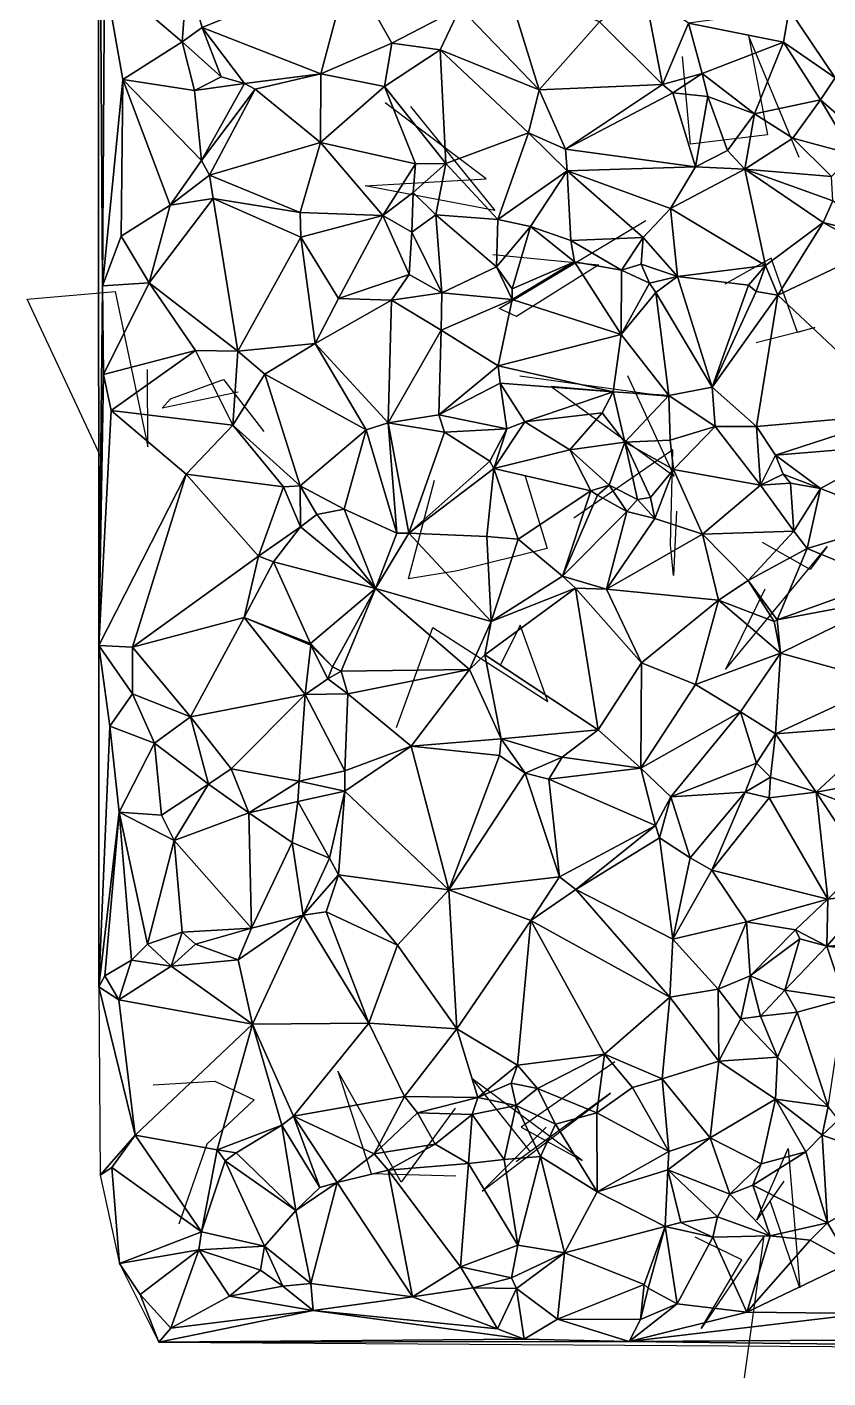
# Model space of a CAD drawing. Header units: metres. Extents: x -15.8 to 15.6, y -15.9 to 15.9.
# Drawn here: x -15.83 to -6.28, y -15.28 to 0.83 of the extents above; entities that cross this region are included whole.
import ezdxf

# ---------------------------------------------------------------- set-up
doc = ezdxf.new("R2010")
doc.units = ezdxf.units.M
doc.layers.add('CRACKS', color=1, linetype='Continuous')
doc.layers.add('STREET_MESH', color=7, linetype='Continuous')

msp = doc.modelspace()

# ---------------------------------------------------------------- linework, layer by layer
at = {"layer": 'CRACKS'}
for points in [[(-6.628, -0.727, 0.1), (-7.232, 0.728, 0.1), (-7.003, -0.456, 0.1), (-7.922, -0.57, 0.1), (-8.019, 0.476, 0.1)], [(-11.259, -0.119, 0.1), (-10.256, -1.359, 0.1), (-11.8, -1.066, 0.1), (-10.359, -0.982, 0.1), (-11.561, -0.077, 0.1)], [(-10.28, -1.883, 0.1), (-9.015, -2.008, 0.1), (-9.996, -2.624, 0.1), (-10.205, -2.529, 0.1), (-8.457, -1.48, 0.1)], [(-7.138, -2.934, 0.1), (-6.442, -2.755, 0.1), (-6.647, -2.816, 0.1), (-6.959, -1.927, 0.1), (-7.512, -2.238, 0.1)], [(-14.953, -4.297, 0.1), (-15.833, -2.416, 0.1), (-14.783, -2.325, 0.1), (-14.391, -4.177, 0.1), (-14.397, -3.255, 0.1)], [(-13.316, -3.524, 0.1), (-14.221, -3.715, 0.1), (-14.121, -3.606, 0.1), (-13.489, -3.375, 0.1), (-13.01, -3.993, 0.1)], [(-9.957, -3.332, 0.1), (-8.184, -3.578, 0.1), (-9.585, -3.459, 0.1), (-8.117, -4.528, 0.1), (-8.668, -3.331, 0.1)], [(-8.091, -4.945, 0.1), (-8.127, -5.712, 0.1), (-8.16, -5.344, 0.1), (-8.133, -4.213, 0.1), (-9.312, -5.029, 0.1)], [(-9.895, -4.528, 0.1), (-9.631, -5.388, 0.1), (-10.7, -5.657, 0.1), (-11.285, -5.752, 0.1), (-10.974, -4.573, 0.1)], [(-7.038, -5.875, 0.1), (-7.507, -6.834, 0.1), (-6.294, -5.364, 0.1), (-6.494, -5.64, 0.1), (-7.066, -5.32, 0.1)], [(-11.429, -7.524, 0.1), (-10.996, -6.332, 0.1), (-9.625, -7.216, 0.1), (-9.954, -6.302, 0.1), (-10.189, -6.778, 0.1)], [(-8.824, -11.512, 0.1), (-9.94, -12.289, 0.1), (-9.215, -12.686, 0.1), (-10.531, -11.708, 0.1), (-9.833, -12.583, 0.1)], [(-14.329, -11.785, 0.1), (-13.594, -11.743, 0.1), (-13.125, -11.964, 0.1), (-13.69, -12.493, 0.1), (-14.021, -13.447, 0.1)], [(-10.728, -12.062, 0.1), (-11.372, -12.947, 0.1), (-12.127, -11.622, 0.1), (-11.728, -12.841, 0.1), (-10.719, -12.871, 0.1)], [(-9.643, -12.29, 0.1), (-9.752, -12.398, 0.1), (-10.408, -13.053, 0.1), (-8.876, -11.886, 0.1), (-10.001, -12.705, 0.1)], [(-6.81, -12.933, 0.1), (-7.133, -13.393, 0.1), (-6.76, -12.544, 0.1), (-6.619, -14.206, 0.1), (-6.969, -13.179, 0.1)], [(-7.277, -15.28, 0.1), (-7.043, -13.587, 0.1), (-7.796, -14.689, 0.1), (-7.312, -13.873, 0.1), (-7.868, -13.602, 0.1)]]:
    msp.add_polyline3d(points, dxfattribs=at)
at = {"layer": 'STREET_MESH'}
for points in [[(-14.978, -10.615), (-14.977, -6.545), (-14.983, 5.82)], [(-14.933, -2.258), (-14.909, 1.444), (-14.983, 5.82)], [(-14.977, -6.545), (-14.933, -2.258), (-14.983, 5.82)], [(-13.922, 1.437), (-13.743, 0.824), (-11.993, 1.541)], [(-11.993, 1.541), (-13.743, 0.824), (-12.329, 0.27)], [(-11.485, 0.638), (-11.993, 1.541), (-12.329, 0.27)], [(-11.993, 1.541), (-11.485, 0.638), (-10.669, 1.059)], [(-14.909, 1.444), (-14.933, -2.258), (-14.689, 0.203)], [(-13.982, 0.653), (-14.909, 1.444), (-14.689, 0.203)], [(-13.982, 0.653), (-13.922, 1.437), (-14.909, 1.444)], [(-13.743, 0.824), (-13.922, 1.437), (-13.982, 0.653)], [(-9.726, 0.081), (-10.118, 1.34), (-10.669, 1.059)], [(-10.118, 1.34), (-9.726, 0.081), (-9.009, 0.889)], [(-9.009, 0.889), (-8.258, 0.144), (-8.467, 1.235)], [(-8.258, 0.144), (-7.948, 0.873), (-8.467, 1.235)], [(-6.745, 1.039), (-6.197, 0.224), (-5.47, 1.154)], [(-11.485, 0.638), (-10.909, 0.556), (-10.669, 1.059)], [(-10.909, 0.556), (-9.726, 0.081), (-10.669, 1.059)], [(-7.948, 0.873), (-6.814, 0.648), (-6.745, 1.039)], [(-6.814, 0.648), (-6.197, 0.224), (-6.745, 1.039)], [(-13.519, 0.233), (-13.743, 0.824), (-13.982, 0.653)], [(-13.24, 0.157), (-13.743, 0.824), (-13.519, 0.233)], [(-13.743, 0.824), (-13.24, 0.157), (-12.329, 0.27)], [(-9.009, 0.889), (-9.726, 0.081), (-8.258, 0.144)], [(-7.783, 0.275), (-7.948, 0.873), (-8.258, 0.144)], [(-7.783, 0.275), (-6.814, 0.648), (-7.948, 0.873)], [(-13.835, 0.073), (-13.982, 0.653), (-14.689, 0.203)], [(-13.519, 0.233), (-13.982, 0.653), (-13.835, 0.073)], [(-7.783, 0.275), (-7.16, -0.207), (-6.814, 0.648)], [(-7.16, -0.207), (-6.373, -0.039), (-6.814, 0.648)], [(-6.814, 0.648), (-6.373, -0.039), (-6.197, 0.224)], [(-11.572, 0.121), (-11.485, 0.638), (-12.329, 0.27)], [(-10.909, 0.556), (-11.485, 0.638), (-11.572, 0.121)], [(-10.838, -0.8), (-10.909, 0.556), (-11.572, 0.121)], [(-9.726, 0.081), (-10.909, 0.556), (-9.854, -0.435)], [(-10.909, 0.556), (-10.838, -0.8), (-9.854, -0.435)], [(-14.933, -2.258), (-14.711, -1.667), (-14.689, 0.203)], [(-14.711, -1.667), (-14.127, -1.294), (-14.689, 0.203)], [(-13.754, -0.763), (-13.835, 0.073), (-14.689, 0.203)], [(-14.127, -1.294), (-13.754, -0.763), (-14.689, 0.203)], [(-13.24, 0.157), (-13.519, 0.233), (-13.835, 0.073)], [(-13.24, 0.157), (-13.111, 0.089), (-12.329, 0.27)], [(-13.111, 0.089), (-12.333, -0.549), (-12.329, 0.27)], [(-12.333, -0.549), (-11.572, 0.121), (-12.329, 0.27)], [(-8.132, 0.042), (-7.783, 0.275), (-8.258, 0.144)], [(-7.783, 0.275), (-8.132, 0.042), (-7.716, 0.002)], [(-7.16, -0.207), (-7.783, 0.275), (-7.716, 0.002)], [(-6.373, -0.039), (-5.696, -0.632), (-6.197, 0.224)], [(-13.754, -0.763), (-13.24, 0.157), (-13.835, 0.073)], [(-13.24, 0.157), (-13.754, -0.763), (-13.111, 0.089)], [(-13.754, -0.763), (-13.656, -0.938), (-13.111, 0.089)], [(-13.656, -0.938), (-12.333, -0.549), (-13.111, 0.089)], [(-12.333, -0.549), (-11.202, -0.801), (-11.572, 0.121)], [(-11.202, -0.801), (-10.838, -0.8), (-11.572, 0.121)], [(-9.412, -0.626), (-9.726, 0.081), (-9.854, -0.435)], [(-9.726, 0.081), (-9.412, -0.626), (-8.258, 0.144)], [(-9.412, -0.626), (-8.132, 0.042), (-8.258, 0.144)], [(-8.132, 0.042), (-9.412, -0.626), (-7.864, -0.838)], [(-7.716, 0.002), (-8.132, 0.042), (-7.864, -0.838)], [(-7.48, -0.644), (-7.716, 0.002), (-7.864, -0.838)], [(-7.48, -0.644), (-7.16, -0.207), (-7.716, 0.002)], [(-6.373, -0.039), (-7.16, -0.207), (-6.703, -0.495)], [(-5.984, -0.69), (-6.373, -0.039), (-6.703, -0.495)], [(-6.373, -0.039), (-5.984, -0.69), (-5.696, -0.632)], [(-7.16, -0.207), (-7.48, -0.644), (-7.274, -0.868)], [(-6.703, -0.495), (-7.16, -0.207), (-7.274, -0.868)], [(-10.838, -0.8), (-10.219, -1.468), (-9.854, -0.435)], [(-10.219, -1.468), (-9.392, -0.888), (-9.854, -0.435)], [(-9.392, -0.888), (-9.412, -0.626), (-9.854, -0.435)], [(-12.333, -0.549), (-13.656, -0.938), (-12.577, -1.383)], [(-11.589, -1.418), (-12.333, -0.549), (-12.577, -1.383)], [(-11.589, -1.418), (-11.202, -0.801), (-12.333, -0.549)], [(-9.412, -0.626), (-9.392, -0.888), (-7.864, -0.838)], [(-7.48, -0.644), (-7.864, -0.838), (-7.274, -0.868)], [(-6.242, -0.955), (-6.703, -0.495), (-7.274, -0.868)], [(-6.242, -0.955), (-5.984, -0.69), (-6.703, -0.495)], [(-13.656, -0.938), (-13.754, -0.763), (-14.127, -1.294)], [(-11.202, -0.801), (-11.589, -1.418), (-11.228, -1.145)], [(-10.957, -1.409), (-10.838, -0.8), (-11.228, -1.145)], [(-10.838, -0.8), (-11.202, -0.801), (-11.228, -1.145)], [(-10.838, -0.8), (-10.957, -1.409), (-10.219, -1.468)], [(-13.612, -1.217), (-13.656, -0.938), (-14.127, -1.294)], [(-13.656, -0.938), (-13.612, -1.217), (-12.577, -1.383)], [(-9.392, -0.888), (-10.219, -1.468), (-9.831, -1.549)], [(-9.392, -0.888), (-9.831, -1.549), (-9.35, -1.716)], [(-9.392, -0.888), (-8.162, -1.337), (-7.864, -0.838)], [(-8.162, -1.337), (-9.392, -0.888), (-8.488, -1.683)], [(-9.392, -0.888), (-9.35, -1.716), (-8.488, -1.683)], [(-7.864, -0.838), (-8.162, -1.337), (-7.274, -0.868)], [(-8.162, -1.337), (-7.028, -2.015), (-7.274, -0.868)], [(-6.341, -1.504), (-6.225, -1.244), (-7.274, -0.868)], [(-7.028, -2.015), (-6.341, -1.504), (-7.274, -0.868)], [(-6.225, -1.244), (-6.242, -0.955), (-7.274, -0.868)], [(-14.375, -2.22), (-13.612, -1.217), (-14.127, -1.294)], [(-13.612, -1.217), (-14.375, -2.22), (-13.32, -3.038)], [(-13.612, -1.217), (-12.568, -1.677), (-12.577, -1.383)], [(-13.612, -1.217), (-13.32, -3.038), (-12.568, -1.677)], [(-11.589, -1.418), (-11.245, -1.616), (-11.228, -1.145)], [(-11.245, -1.616), (-10.957, -1.409), (-11.228, -1.145)], [(-6.225, -1.244), (-6.341, -1.504), (-5.726, -1.658)], [(-14.711, -1.667), (-14.375, -2.22), (-14.127, -1.294)], [(-12.568, -1.677), (-11.589, -1.418), (-12.577, -1.383)], [(-11.589, -1.418), (-12.568, -1.677), (-12.119, -2.407)], [(-11.277, -2.123), (-11.589, -1.418), (-12.119, -2.407)], [(-11.589, -1.418), (-11.277, -2.123), (-11.245, -1.616)], [(-10.957, -1.409), (-11.245, -1.616), (-10.886, -2.343)], [(-10.957, -1.409), (-10.886, -2.343), (-10.235, -2.03)], [(-10.219, -1.468), (-10.957, -1.409), (-10.235, -2.03)], [(-8.079, -2.148), (-8.162, -1.337), (-8.488, -1.683)], [(-8.079, -2.148), (-7.028, -2.015), (-8.162, -1.337)], [(-9.831, -1.549), (-10.219, -1.468), (-10.235, -2.03)], [(-10.05, -2.292), (-9.831, -1.549), (-10.235, -2.03)], [(-10.05, -2.292), (-9.304, -1.972), (-9.831, -1.549)], [(-9.831, -1.549), (-9.304, -1.972), (-9.35, -1.716)], [(-7.028, -2.015), (-6.883, -2.369), (-6.341, -1.504)], [(-6.341, -1.504), (-6.883, -2.369), (-5.745, -1.833)], [(-5.726, -1.658), (-6.341, -1.504), (-5.745, -1.833)], [(-14.711, -1.667), (-14.933, -2.258), (-14.375, -2.22)], [(-13.32, -3.038), (-12.397, -2.944), (-12.568, -1.677)], [(-12.568, -1.677), (-12.397, -2.944), (-12.119, -2.407)], [(-11.245, -1.616), (-11.277, -2.123), (-10.886, -2.343)], [(-9.35, -1.716), (-8.746, -2.07), (-8.488, -1.683)], [(-9.304, -1.972), (-8.746, -2.07), (-9.35, -1.716)], [(-8.746, -2.07), (-8.509, -1.998), (-8.488, -1.683)], [(-8.509, -1.998), (-8.079, -2.148), (-8.488, -1.683)], [(-5.745, -1.833), (-6.883, -2.369), (-5.378, -3.779)], [(-10.886, -2.343), (-10.05, -2.419), (-10.235, -2.03)], [(-10.05, -2.419), (-10.05, -2.292), (-10.235, -2.03)], [(-9.304, -1.972), (-10.05, -2.292), (-10.05, -2.419)], [(-8.749, -2.839), (-9.304, -1.972), (-10.05, -2.419)], [(-9.304, -1.972), (-8.749, -2.839), (-8.746, -2.07)], [(-8.749, -2.839), (-8.412, -2.227), (-8.746, -2.07)], [(-8.412, -2.227), (-8.509, -1.998), (-8.746, -2.07)], [(-8.412, -2.227), (-8.079, -2.148), (-8.509, -1.998)], [(-8.079, -2.148), (-7.232, -2.248), (-7.028, -2.015)], [(-7.028, -2.015), (-7.232, -2.248), (-7.138, -2.325)], [(-6.883, -2.369), (-7.028, -2.015), (-7.138, -2.325)], [(-14.375, -2.22), (-14.933, -2.258), (-14.922, -3.315)], [(-13.823, -3.029), (-14.375, -2.22), (-14.922, -3.315)], [(-13.32, -3.038), (-14.375, -2.22), (-13.823, -3.029)], [(-11.487, -2.43), (-11.277, -2.123), (-12.119, -2.407)], [(-11.277, -2.123), (-11.487, -2.43), (-10.886, -2.343)], [(-8.412, -2.227), (-8.749, -2.839), (-8.337, -2.339)], [(-8.079, -2.148), (-8.412, -2.227), (-8.337, -2.339)], [(-7.666, -3.464), (-8.079, -2.148), (-8.337, -2.339)], [(-8.079, -2.148), (-7.666, -3.464), (-7.232, -2.248)], [(-7.232, -2.248), (-7.666, -3.464), (-7.138, -2.325)], [(-14.933, -2.258), (-14.977, -6.545), (-14.922, -3.315)], [(-12.397, -2.944), (-11.487, -2.43), (-12.119, -2.407)], [(-11.487, -2.43), (-10.894, -2.787), (-10.886, -2.343)], [(-10.894, -2.787), (-10.05, -2.419), (-10.886, -2.343)], [(-8.749, -2.839), (-8.182, -3.564), (-8.337, -2.339)], [(-8.182, -3.564), (-7.666, -3.464), (-8.337, -2.339)], [(-7.666, -3.464), (-6.883, -2.369), (-7.138, -2.325)], [(-7.666, -3.464), (-7.136, -3.933), (-6.883, -2.369)], [(-6.883, -2.369), (-7.136, -3.933), (-5.378, -3.779)], [(-12.397, -2.944), (-11.528, -3.89), (-11.487, -2.43)], [(-11.487, -2.43), (-11.528, -3.89), (-10.894, -2.787)], [(-10.894, -2.787), (-10.215, -3.21), (-10.05, -2.419)], [(-10.215, -3.21), (-8.749, -2.839), (-10.05, -2.419)], [(-11.528, -3.89), (-10.924, -3.796), (-10.894, -2.787)], [(-10.894, -2.787), (-10.924, -3.796), (-10.215, -3.21)], [(-8.846, -3.522), (-8.749, -2.839), (-10.215, -3.21)], [(-8.182, -3.564), (-8.749, -2.839), (-8.846, -3.522)], [(-14.829, -3.745), (-13.823, -3.029), (-14.922, -3.315)], [(-13.379, -3.92), (-13.823, -3.029), (-14.829, -3.745)], [(-13.379, -3.92), (-13.32, -3.038), (-13.823, -3.029)], [(-13.32, -3.038), (-13.379, -3.92), (-12.998, -3.312)], [(-12.397, -2.944), (-13.32, -3.038), (-12.998, -3.312)], [(-11.789, -3.973), (-12.397, -2.944), (-12.998, -3.312)], [(-11.528, -3.89), (-12.397, -2.944), (-11.789, -3.973)], [(-10.215, -3.21), (-10.924, -3.796), (-10.193, -3.42)], [(-8.846, -3.522), (-10.215, -3.21), (-10.193, -3.42)], [(-14.977, -6.545), (-14.829, -3.745), (-14.922, -3.315)], [(-13.379, -3.92), (-12.575, -4.644), (-12.998, -3.312)], [(-12.575, -4.644), (-11.789, -3.973), (-12.998, -3.312)], [(-10.924, -3.796), (-10.111, -3.963), (-10.193, -3.42)], [(-10.111, -3.963), (-9.897, -3.879), (-10.193, -3.42)], [(-9.897, -3.879), (-8.846, -3.522), (-10.193, -3.42)], [(-8.977, -3.771), (-8.846, -3.522), (-9.897, -3.879)], [(-8.977, -3.771), (-8.705, -4.122), (-8.846, -3.522)], [(-8.705, -4.122), (-8.182, -3.564), (-8.846, -3.522)], [(-8.182, -3.564), (-7.63, -3.935), (-7.666, -3.464)], [(-7.63, -3.935), (-7.136, -3.933), (-7.666, -3.464)], [(-8.166, -4.099), (-8.182, -3.564), (-8.705, -4.122)], [(-8.182, -3.564), (-8.166, -4.099), (-7.63, -3.935)], [(-14.829, -3.745), (-14.977, -6.545), (-13.935, -4.505)], [(-13.379, -3.92), (-14.829, -3.745), (-13.935, -4.505)], [(-11.528, -3.89), (-10.857, -4.004), (-10.924, -3.796)], [(-10.924, -3.796), (-10.857, -4.004), (-10.111, -3.963)], [(-9.362, -4.213), (-8.977, -3.771), (-9.897, -3.879)], [(-8.977, -3.771), (-9.362, -4.213), (-8.705, -4.122)], [(-7.136, -3.933), (-6.908, -4.277), (-5.378, -3.779)], [(-6.908, -4.277), (-5.423, -4.155), (-5.378, -3.779)], [(-12.777, -4.656), (-13.379, -3.92), (-13.935, -4.505)], [(-12.575, -4.644), (-13.379, -3.92), (-12.777, -4.656)], [(-12.575, -4.644), (-12.053, -4.921), (-11.789, -3.973)], [(-12.053, -4.921), (-11.422, -5.205), (-11.789, -3.973)], [(-11.422, -5.205), (-11.528, -3.89), (-11.789, -3.973)], [(-11.528, -3.89), (-11.422, -5.205), (-11.28, -5.208)], [(-10.857, -4.004), (-11.528, -3.89), (-11.28, -5.208)], [(-10.857, -4.004), (-11.28, -5.208), (-10.317, -4.349)], [(-10.111, -3.963), (-10.857, -4.004), (-10.317, -4.349)], [(-10.111, -3.963), (-10.317, -4.349), (-10.269, -4.436)], [(-9.897, -3.879), (-10.111, -3.963), (-10.269, -4.436)], [(-9.362, -4.213), (-9.897, -3.879), (-10.269, -4.436)], [(-7.63, -3.935), (-8.166, -4.099), (-8.126, -4.447)], [(-7.09, -4.636), (-7.63, -3.935), (-8.126, -4.447)], [(-7.136, -3.933), (-7.63, -3.935), (-7.09, -4.636)], [(-6.908, -4.277), (-7.136, -3.933), (-7.09, -4.636)], [(-9.362, -4.213), (-8.893, -4.636), (-8.705, -4.122)], [(-8.893, -4.636), (-8.556, -4.806), (-8.705, -4.122)], [(-8.166, -4.099), (-8.705, -4.122), (-8.126, -4.447)], [(-8.705, -4.122), (-8.401, -4.782), (-8.126, -4.447)], [(-8.556, -4.806), (-8.401, -4.782), (-8.705, -4.122)], [(-6.908, -4.277), (-6.372, -4.676), (-5.423, -4.155)], [(-6.372, -4.676), (-5.409, -5.05), (-5.423, -4.155)], [(-10.317, -4.349), (-11.28, -5.208), (-10.269, -4.436)], [(-9.11, -4.703), (-9.362, -4.213), (-10.269, -4.436)], [(-8.893, -4.636), (-9.362, -4.213), (-9.11, -4.703)], [(-6.908, -4.277), (-7.09, -4.636), (-6.819, -4.504)], [(-6.372, -4.676), (-6.908, -4.277), (-6.819, -4.504)], [(-14.977, -6.545), (-14.574, -6.565), (-13.935, -4.505)], [(-14.574, -6.565), (-13.074, -5.48), (-13.935, -4.505)], [(-13.074, -5.48), (-12.777, -4.656), (-13.935, -4.505)], [(-11.28, -5.208), (-10.352, -5.247), (-10.269, -4.436)], [(-10.352, -5.247), (-9.976, -5.279), (-10.269, -4.436)], [(-9.976, -5.279), (-9.11, -4.703), (-10.269, -4.436)], [(-8.401, -4.782), (-8.348, -5.032), (-8.126, -4.447)], [(-8.348, -5.032), (-7.779, -5.219), (-8.126, -4.447)], [(-7.779, -5.219), (-7.09, -4.636), (-8.126, -4.447)], [(-7.09, -4.636), (-6.729, -4.611), (-6.819, -4.504)], [(-6.729, -4.611), (-6.372, -4.676), (-6.819, -4.504)], [(-12.777, -4.656), (-13.074, -5.48), (-12.573, -5.13)], [(-12.575, -4.644), (-12.777, -4.656), (-12.573, -5.13)], [(-12.378, -4.984), (-12.575, -4.644), (-12.573, -5.13)], [(-12.575, -4.644), (-12.378, -4.984), (-12.053, -4.921)], [(-9.033, -4.753), (-8.893, -4.636), (-9.11, -4.703)], [(-8.893, -4.636), (-9.033, -4.753), (-8.683, -4.948)], [(-8.556, -4.806), (-8.893, -4.636), (-8.683, -4.948)], [(-7.779, -5.219), (-6.692, -5.181), (-7.09, -4.636)], [(-6.692, -5.181), (-6.729, -4.611), (-7.09, -4.636)], [(-6.692, -5.181), (-6.372, -4.676), (-6.729, -4.611)], [(-9.11, -4.703), (-9.976, -5.279), (-9.45, -5.721)], [(-9.033, -4.753), (-9.11, -4.703), (-9.45, -5.721)], [(-8.683, -4.948), (-9.033, -4.753), (-9.45, -5.721)], [(-8.348, -5.032), (-8.556, -4.806), (-8.683, -4.948)], [(-8.556, -4.806), (-8.348, -5.032), (-8.401, -4.782)], [(-6.692, -5.181), (-6.531, -5.391), (-6.372, -4.676)], [(-6.531, -5.391), (-5.409, -5.05), (-6.372, -4.676)], [(-11.679, -5.866), (-12.378, -4.984), (-12.573, -5.13)], [(-12.053, -4.921), (-12.378, -4.984), (-11.679, -5.866)], [(-11.422, -5.205), (-12.053, -4.921), (-11.679, -5.866)], [(-8.923, -5.874), (-8.683, -4.948), (-9.45, -5.721)], [(-8.348, -5.032), (-8.683, -4.948), (-8.923, -5.874)], [(-13.074, -5.48), (-12.896, -5.549), (-12.573, -5.13)], [(-12.896, -5.549), (-11.679, -5.866), (-12.573, -5.13)], [(-7.779, -5.219), (-8.348, -5.032), (-8.923, -5.874)], [(-6.531, -5.391), (-5.596, -5.774), (-5.409, -5.05)], [(-11.422, -5.205), (-11.679, -5.866), (-11.28, -5.208)], [(-11.679, -5.866), (-10.3, -6.262), (-11.28, -5.208)], [(-10.3, -6.262), (-10.352, -5.247), (-11.28, -5.208)], [(-10.3, -6.262), (-9.976, -5.279), (-10.352, -5.247)], [(-9.976, -5.279), (-10.3, -6.262), (-9.45, -5.721)], [(-7.588, -6.006), (-7.779, -5.219), (-8.923, -5.874)], [(-6.692, -5.181), (-7.779, -5.219), (-7.236, -5.772)], [(-7.779, -5.219), (-7.588, -6.006), (-7.236, -5.772)], [(-6.531, -5.391), (-6.692, -5.181), (-7.236, -5.772)], [(-6.89, -6.239), (-6.531, -5.391), (-7.236, -5.772)], [(-6.89, -6.239), (-5.596, -5.774), (-6.531, -5.391)], [(-13.074, -5.48), (-14.574, -6.565), (-13.246, -6.212)], [(-12.896, -5.549), (-13.074, -5.48), (-13.246, -6.212)], [(-12.452, -6.522), (-12.896, -5.549), (-13.246, -6.212)], [(-12.896, -5.549), (-12.452, -6.522), (-11.679, -5.866)], [(-9.45, -5.721), (-10.3, -6.262), (-9.292, -5.864)], [(-8.923, -5.874), (-9.45, -5.721), (-9.292, -5.864)], [(-7.588, -6.006), (-6.925, -6.259), (-7.236, -5.772)], [(-6.925, -6.259), (-6.89, -6.239), (-7.236, -5.772)], [(-5.596, -5.774), (-6.89, -6.239), (-5.516, -5.982)], [(-12.452, -6.522), (-12.192, -6.8), (-11.679, -5.866)], [(-12.192, -6.8), (-12.087, -6.853), (-11.679, -5.866)], [(-11.679, -5.866), (-12.087, -6.853), (-10.559, -6.831)], [(-10.3, -6.262), (-11.679, -5.866), (-10.559, -6.831)], [(-10.376, -6.659), (-9.023, -7.55), (-9.292, -5.864)], [(-10.3, -6.262), (-10.376, -6.659), (-9.292, -5.864)], [(-9.023, -7.55), (-8.507, -6.754), (-9.292, -5.864)], [(-8.507, -6.754), (-8.923, -5.874), (-9.292, -5.864)], [(-7.588, -6.006), (-8.923, -5.874), (-8.507, -6.754)], [(-7.864, -7.011), (-7.588, -6.006), (-8.507, -6.754)], [(-6.848, -6.638), (-7.588, -6.006), (-7.864, -7.011)], [(-6.848, -6.638), (-6.925, -6.259), (-7.588, -6.006)], [(-6.89, -6.239), (-6.848, -6.638), (-5.516, -5.982)], [(-5.516, -5.982), (-6.848, -6.638), (-5.585, -6.986)], [(-14.574, -6.565), (-13.885, -7.398), (-13.246, -6.212)], [(-13.246, -6.212), (-13.885, -7.398), (-12.517, -7.131)], [(-12.449, -6.544), (-13.246, -6.212), (-12.517, -7.131)], [(-12.449, -6.544), (-12.452, -6.522), (-13.246, -6.212)], [(-10.376, -6.659), (-10.3, -6.262), (-10.559, -6.831)], [(-6.89, -6.239), (-6.925, -6.259), (-6.848, -6.638)], [(-14.977, -6.545), (-14.978, -10.615), (-14.845, -7.509)], [(-14.574, -7.124), (-14.977, -6.545), (-14.845, -7.509)], [(-14.574, -7.124), (-14.574, -6.565), (-14.977, -6.545)], [(-14.574, -7.124), (-13.885, -7.398), (-14.574, -6.565)], [(-12.247, -6.942), (-12.449, -6.544), (-12.517, -7.131)], [(-12.449, -6.544), (-12.192, -6.8), (-12.452, -6.522)], [(-12.192, -6.8), (-12.449, -6.544), (-12.247, -6.942)], [(-10.178, -7.658), (-10.376, -6.659), (-10.559, -6.831)], [(-10.376, -6.659), (-10.178, -7.658), (-9.023, -7.55)], [(-8.516, -8.007), (-8.507, -6.754), (-9.023, -7.55)], [(-8.516, -8.007), (-7.864, -7.011), (-8.507, -6.754)], [(-7.327, -7.339), (-6.848, -6.638), (-7.864, -7.011)], [(-6.848, -6.638), (-7.327, -7.339), (-6.911, -7.6)], [(-5.585, -6.986), (-6.848, -6.638), (-6.911, -7.6)], [(-12.192, -6.8), (-12.247, -6.942), (-12.087, -6.853)], [(-12.247, -6.942), (-12.007, -7.124), (-12.087, -6.853)], [(-12.087, -6.853), (-12.007, -7.124), (-10.559, -6.831)], [(-12.007, -7.124), (-11.254, -7.745), (-10.559, -6.831)], [(-11.254, -7.745), (-10.178, -7.658), (-10.559, -6.831)], [(-12.007, -7.124), (-12.247, -6.942), (-12.517, -7.131)], [(-8.516, -8.007), (-7.327, -7.339), (-7.864, -7.011)], [(-5.564, -7.496), (-5.585, -6.986), (-6.911, -7.6)], [(-14.314, -7.711), (-14.574, -7.124), (-14.845, -7.509)], [(-14.314, -7.711), (-13.885, -7.398), (-14.574, -7.124)], [(-13.885, -7.398), (-13.4, -8.017), (-12.517, -7.131)], [(-13.4, -8.017), (-12.587, -8.162), (-12.517, -7.131)], [(-12.587, -8.162), (-12.044, -8.039), (-12.517, -7.131)], [(-12.044, -8.039), (-12.007, -7.124), (-12.517, -7.131)], [(-12.007, -7.124), (-12.044, -8.039), (-11.254, -7.745)], [(-13.885, -7.398), (-14.314, -7.711), (-13.668, -8.201)], [(-13.885, -7.398), (-13.668, -8.201), (-13.4, -8.017)], [(-7.327, -7.339), (-8.516, -8.007), (-8.159, -8.351)], [(-7.134, -7.95), (-7.327, -7.339), (-8.159, -8.351)], [(-7.327, -7.339), (-7.134, -7.95), (-6.911, -7.6)], [(-14.978, -10.615), (-14.734, -8.532), (-14.845, -7.509)], [(-14.734, -8.532), (-14.314, -7.711), (-14.845, -7.509)], [(-10.178, -7.658), (-9.452, -7.878), (-9.023, -7.55)], [(-9.452, -7.878), (-8.516, -8.007), (-9.023, -7.55)], [(-6.424, -8.295), (-5.564, -7.496), (-6.911, -7.6)], [(-5.564, -7.496), (-6.424, -8.295), (-5.281, -8.088)], [(-14.23, -8.568), (-14.314, -7.711), (-14.734, -8.532)], [(-13.668, -8.201), (-14.314, -7.711), (-14.23, -8.568)], [(-10.2, -7.859), (-10.178, -7.658), (-11.254, -7.745)], [(-9.894, -8.07), (-10.178, -7.658), (-10.2, -7.859)], [(-9.894, -8.07), (-9.452, -7.878), (-10.178, -7.658)], [(-7.134, -7.95), (-6.97, -8.118), (-6.911, -7.6)], [(-6.97, -8.118), (-6.424, -8.295), (-6.911, -7.6)], [(-11.254, -7.745), (-12.044, -8.039), (-12.043, -8.283)], [(-10.805, -9.458), (-11.254, -7.745), (-12.043, -8.283)], [(-10.805, -9.458), (-10.2, -7.859), (-11.254, -7.745)], [(-10.805, -9.458), (-9.894, -8.07), (-10.2, -7.859)], [(-9.894, -8.07), (-9.611, -8.139), (-9.452, -7.878)], [(-9.611, -8.139), (-8.516, -8.007), (-9.452, -7.878)], [(-13.668, -8.201), (-13.19, -8.54), (-13.4, -8.017)], [(-13.19, -8.54), (-12.587, -8.162), (-13.4, -8.017)], [(-12.044, -8.039), (-12.587, -8.162), (-12.043, -8.283)], [(-9.611, -8.139), (-8.338, -8.693), (-8.516, -8.007)], [(-8.516, -8.007), (-8.338, -8.693), (-8.159, -8.351)], [(-7.27, -8.297), (-7.134, -7.95), (-8.159, -8.351)], [(-6.97, -8.118), (-7.134, -7.95), (-7.27, -8.297)], [(-13.668, -8.201), (-14.23, -8.568), (-14.08, -8.871)], [(-13.19, -8.54), (-13.668, -8.201), (-14.08, -8.871)], [(-12.605, -8.407), (-12.587, -8.162), (-13.19, -8.54)], [(-12.587, -8.162), (-12.605, -8.407), (-12.043, -8.283)], [(-9.485, -9.303), (-9.894, -8.07), (-10.805, -9.458)], [(-9.611, -8.139), (-9.894, -8.07), (-9.485, -9.303)], [(-8.338, -8.693), (-9.611, -8.139), (-9.485, -9.303)], [(-6.986, -8.364), (-6.97, -8.118), (-7.27, -8.297)], [(-6.424, -8.295), (-6.97, -8.118), (-6.986, -8.364)], [(-6.424, -8.295), (-5.59, -8.614), (-5.281, -8.088)], [(-12.605, -8.407), (-12.226, -9.084), (-12.043, -8.283)], [(-12.226, -9.084), (-12.118, -9.281), (-12.043, -8.283)], [(-12.118, -9.281), (-10.805, -9.458), (-12.043, -8.283)], [(-8.338, -8.693), (-8.294, -8.838), (-8.159, -8.351)], [(-8.159, -8.351), (-8.294, -8.838), (-7.925, -9.078)], [(-7.27, -8.297), (-8.159, -8.351), (-7.925, -9.078)], [(-7.668, -9.226), (-7.27, -8.297), (-7.925, -9.078)], [(-7.668, -9.226), (-6.986, -8.364), (-7.27, -8.297)], [(-7.668, -9.226), (-6.284, -9.571), (-6.986, -8.364)], [(-6.284, -9.571), (-6.424, -8.295), (-6.986, -8.364)], [(-5.863, -9.146), (-5.59, -8.614), (-6.424, -8.295)], [(-6.284, -9.571), (-5.863, -9.146), (-6.424, -8.295)], [(-14.905, -10.486), (-14.734, -8.532), (-14.978, -10.615)], [(-14.905, -10.486), (-14.587, -10.299), (-14.734, -8.532)], [(-14.734, -8.532), (-14.397, -10.109), (-14.08, -8.871)], [(-14.23, -8.568), (-14.734, -8.532), (-14.08, -8.871)], [(-14.587, -10.299), (-14.397, -10.109), (-14.734, -8.532)], [(-12.605, -8.407), (-13.19, -8.54), (-12.67, -8.897)], [(-12.226, -9.084), (-12.605, -8.407), (-12.67, -8.897)], [(-13.155, -9.915), (-13.19, -8.54), (-14.08, -8.871)], [(-13.19, -8.54), (-13.155, -9.915), (-12.67, -8.897)], [(-9.289, -9.455), (-8.338, -8.693), (-9.485, -9.303)], [(-8.338, -8.693), (-9.289, -9.455), (-8.294, -8.838)], [(-9.289, -9.455), (-8.135, -10.048), (-8.294, -8.838)], [(-8.294, -8.838), (-8.135, -10.048), (-7.925, -9.078)], [(-14.08, -8.871), (-14.397, -10.109), (-13.985, -9.966)], [(-13.155, -9.915), (-14.08, -8.871), (-13.985, -9.966)], [(-12.67, -8.897), (-13.155, -9.915), (-12.539, -9.762)], [(-12.226, -9.084), (-12.67, -8.897), (-12.539, -9.762)], [(-12.118, -9.281), (-12.226, -9.084), (-12.539, -9.762)], [(-8.135, -10.048), (-7.668, -9.226), (-7.925, -9.078)], [(-6.284, -9.571), (-5.753, -9.508), (-5.863, -9.146)], [(-12.265, -9.722), (-12.118, -9.281), (-12.539, -9.762)], [(-12.265, -9.722), (-11.416, -10.12), (-12.118, -9.281)], [(-11.416, -10.12), (-10.805, -9.458), (-12.118, -9.281)], [(-9.828, -9.824), (-9.485, -9.303), (-10.805, -9.458)], [(-9.828, -9.824), (-9.289, -9.455), (-9.485, -9.303)], [(-8.135, -10.048), (-7.256, -9.843), (-7.668, -9.226)], [(-7.256, -9.843), (-6.284, -9.571), (-7.668, -9.226)], [(-11.416, -10.12), (-10.708, -11.117), (-10.805, -9.458)], [(-10.708, -11.117), (-9.828, -9.824), (-10.805, -9.458)], [(-8.17, -10.74), (-9.289, -9.455), (-9.828, -9.824)], [(-9.289, -9.455), (-8.17, -10.74), (-8.135, -10.048)], [(-6.669, -9.937), (-6.284, -9.571), (-7.256, -9.843)], [(-6.296, -10.13), (-6.284, -9.571), (-6.669, -9.937)], [(-5.753, -9.508), (-6.296, -10.13), (-5.466, -10.089)], [(-5.753, -9.508), (-6.284, -9.571), (-6.296, -10.13)], [(-13.155, -9.915), (-13.316, -10.295), (-12.539, -9.762)], [(-13.316, -10.295), (-13.145, -11.062), (-12.539, -9.762)], [(-12.539, -9.762), (-13.145, -11.062), (-11.759, -11.049)], [(-12.265, -9.722), (-12.539, -9.762), (-11.759, -11.049)], [(-11.416, -10.12), (-12.265, -9.722), (-11.759, -11.049)], [(-9.987, -11.549), (-9.828, -9.824), (-10.708, -11.117)], [(-9.828, -9.824), (-9.987, -11.549), (-8.949, -11.421)], [(-8.17, -10.74), (-9.828, -9.824), (-8.949, -11.421)], [(-14.397, -10.109), (-14.113, -10.371), (-13.985, -9.966)], [(-14.113, -10.371), (-13.826, -10.108), (-13.985, -9.966)], [(-13.826, -10.108), (-13.155, -9.915), (-13.985, -9.966)], [(-13.155, -9.915), (-13.826, -10.108), (-13.316, -10.295)], [(-7.594, -10.643), (-7.256, -9.843), (-8.135, -10.048)], [(-7.594, -10.643), (-7.211, -10.485), (-7.256, -9.843)], [(-7.211, -10.485), (-6.669, -9.937), (-7.256, -9.843)], [(-7.211, -10.485), (-6.62, -10.044), (-6.669, -9.937)], [(-6.62, -10.044), (-6.296, -10.13), (-6.669, -9.937)], [(-14.397, -10.109), (-14.587, -10.299), (-14.113, -10.371)], [(-13.316, -10.295), (-13.826, -10.108), (-14.113, -10.371)], [(-10.708, -11.117), (-11.416, -10.12), (-11.759, -11.049)], [(-8.17, -10.74), (-7.594, -10.643), (-8.135, -10.048)], [(-6.62, -10.044), (-7.211, -10.485), (-6.797, -10.656)], [(-6.296, -10.13), (-6.62, -10.044), (-6.797, -10.656)], [(-6.296, -10.13), (-6.797, -10.656), (-6.088, -10.762)], [(-6.296, -10.13), (-5.495, -10.226), (-5.466, -10.089)], [(-5.495, -10.226), (-6.296, -10.13), (-6.088, -10.762)], [(-14.587, -10.299), (-14.905, -10.486), (-14.737, -10.77)], [(-14.587, -10.299), (-14.737, -10.77), (-14.113, -10.371)], [(-13.145, -11.062), (-13.316, -10.295), (-14.113, -10.371)], [(-14.737, -10.77), (-13.145, -11.062), (-14.113, -10.371)], [(-14.737, -10.77), (-14.905, -10.486), (-14.978, -10.615)], [(-14.978, -10.615), (-14.962, -12.864), (-14.543, -12.384)], [(-14.737, -10.77), (-14.978, -10.615), (-14.543, -12.384)], [(-7.321, -10.998), (-7.211, -10.485), (-7.594, -10.643)], [(-7.211, -10.485), (-7.321, -10.998), (-7.09, -10.967)], [(-6.797, -10.656), (-7.211, -10.485), (-7.09, -10.967)], [(-13.145, -11.062), (-14.737, -10.77), (-14.543, -12.384)], [(-8.259, -11.712), (-8.17, -10.74), (-8.949, -11.421)], [(-8.17, -10.74), (-8.259, -11.712), (-7.586, -11.502)], [(-7.594, -10.643), (-8.17, -10.74), (-7.586, -11.502)], [(-7.321, -10.998), (-7.594, -10.643), (-7.586, -11.502)], [(-6.652, -10.919), (-6.797, -10.656), (-7.09, -10.967)], [(-6.797, -10.656), (-6.652, -10.919), (-6.088, -10.762)], [(-6.652, -10.919), (-6.283, -12.044), (-6.088, -10.762)], [(-6.887, -11.455), (-6.652, -10.919), (-7.09, -10.967)], [(-6.283, -12.044), (-6.652, -10.919), (-6.887, -11.455)], [(-13.564, -12.56), (-13.145, -11.062), (-14.543, -12.384)], [(-13.145, -11.062), (-13.564, -12.56), (-12.796, -12.267)], [(-13.145, -11.062), (-12.655, -12.159), (-11.759, -11.049)], [(-12.655, -12.159), (-13.145, -11.062), (-12.796, -12.267)], [(-12.655, -12.159), (-11.331, -11.923), (-11.759, -11.049)], [(-11.331, -11.923), (-10.708, -11.117), (-11.759, -11.049)], [(-6.887, -11.455), (-7.321, -10.998), (-7.586, -11.502)], [(-7.321, -10.998), (-6.887, -11.455), (-7.09, -10.967)], [(-10.46, -11.936), (-10.708, -11.117), (-11.331, -11.923)], [(-10.46, -11.936), (-9.987, -11.549), (-10.708, -11.117)], [(-9.987, -11.549), (-9.745, -11.829), (-8.949, -11.421)], [(-9.745, -11.829), (-9.04, -12.117), (-8.949, -11.421)], [(-9.04, -12.117), (-8.616, -11.817), (-8.949, -11.421)], [(-8.616, -11.817), (-8.259, -11.712), (-8.949, -11.421)], [(-9.987, -11.549), (-10.46, -11.936), (-10.059, -11.767)], [(-9.745, -11.829), (-9.987, -11.549), (-10.059, -11.767)], [(-7.586, -11.502), (-8.259, -11.712), (-7.689, -12.415)], [(-6.908, -11.955), (-7.586, -11.502), (-7.689, -12.415)], [(-6.887, -11.455), (-7.586, -11.502), (-6.908, -11.955)], [(-6.283, -12.044), (-6.887, -11.455), (-6.908, -11.955)], [(-8.259, -11.712), (-8.616, -11.817), (-8.179, -12.58)], [(-7.689, -12.415), (-8.259, -11.712), (-8.179, -12.58)], [(-10.46, -11.936), (-10.002, -12.032), (-10.059, -11.767)], [(-10.002, -12.032), (-9.745, -11.829), (-10.059, -11.767)], [(-9.745, -11.829), (-10.002, -12.032), (-9.531, -12.252)], [(-9.745, -11.829), (-9.531, -12.252), (-9.04, -12.117)], [(-8.616, -11.817), (-9.04, -12.117), (-8.179, -12.58)], [(-12.655, -12.159), (-11.695, -12.609), (-11.331, -11.923)], [(-11.695, -12.609), (-11.177, -12.119), (-11.331, -11.923)], [(-11.177, -12.119), (-10.46, -11.936), (-11.331, -11.923)], [(-10.527, -12.138), (-10.46, -11.936), (-11.177, -12.119)], [(-10.002, -12.032), (-10.46, -11.936), (-10.527, -12.138)], [(-10.002, -12.032), (-10.527, -12.138), (-10.145, -12.674)], [(-10.002, -12.032), (-10.145, -12.674), (-9.711, -12.638)], [(-9.531, -12.252), (-10.002, -12.032), (-9.711, -12.638)], [(-6.908, -11.955), (-7.689, -12.415), (-7.081, -12.728)], [(-6.548, -12.583), (-6.908, -11.955), (-7.081, -12.728)], [(-6.548, -12.583), (-6.351, -12.387), (-6.908, -11.955)], [(-6.351, -12.387), (-6.283, -12.044), (-6.908, -11.955)], [(-6.283, -12.044), (-6.351, -12.387), (-6.157, -12.204)], [(-12.342, -13.008), (-12.655, -12.159), (-12.796, -12.267)], [(-12.655, -12.159), (-12.137, -12.951), (-11.695, -12.609)], [(-12.342, -13.008), (-12.137, -12.951), (-12.655, -12.159)], [(-11.177, -12.119), (-11.695, -12.609), (-10.968, -12.493)], [(-10.527, -12.138), (-11.177, -12.119), (-10.968, -12.493)], [(-10.527, -12.138), (-10.968, -12.493), (-10.569, -12.724)], [(-10.145, -12.674), (-10.527, -12.138), (-10.569, -12.724)], [(-9.04, -12.117), (-9.531, -12.252), (-9.035, -13.062)], [(-9.04, -12.117), (-9.035, -13.062), (-8.179, -12.58)], [(-6.157, -12.204), (-6.351, -12.387), (-5.189, -12.8)], [(-14.962, -12.864), (-14.822, -12.772), (-14.543, -12.384)], [(-14.822, -12.772), (-13.754, -13.538), (-14.543, -12.384)], [(-13.754, -13.538), (-13.564, -12.56), (-14.543, -12.384)], [(-13.564, -12.56), (-13.341, -12.594), (-12.796, -12.267)], [(-13.341, -12.594), (-12.63, -13.283), (-12.796, -12.267)], [(-12.63, -13.283), (-12.342, -13.008), (-12.796, -12.267)], [(-9.035, -13.062), (-9.531, -12.252), (-9.711, -12.638)], [(-6.351, -12.387), (-6.548, -12.583), (-6.291, -13.429)], [(-5.189, -12.8), (-6.351, -12.387), (-6.291, -13.429)], [(-13.472, -12.692), (-13.564, -12.56), (-13.754, -13.538)], [(-13.341, -12.594), (-13.564, -12.56), (-13.472, -12.692)], [(-11.695, -12.609), (-11.527, -12.801), (-10.968, -12.493)], [(-10.968, -12.493), (-11.527, -12.801), (-10.569, -12.724)], [(-8.193, -12.798), (-7.689, -12.415), (-8.179, -12.58)], [(-7.454, -13.09), (-7.689, -12.415), (-8.193, -12.798)], [(-7.689, -12.415), (-7.454, -13.09), (-7.081, -12.728)], [(-13.003, -13.708), (-13.472, -12.692), (-13.754, -13.538)], [(-12.63, -13.283), (-13.341, -12.594), (-13.472, -12.692)], [(-13.003, -13.708), (-12.63, -13.283), (-13.472, -12.692)], [(-12.137, -12.951), (-11.527, -12.801), (-11.695, -12.609)], [(-10.569, -12.724), (-11.527, -12.801), (-10.666, -13.956)], [(-9.983, -13.695), (-10.569, -12.724), (-10.666, -13.956)], [(-9.983, -13.695), (-10.145, -12.674), (-10.569, -12.724)], [(-9.711, -12.638), (-10.145, -12.674), (-9.983, -13.695)], [(-9.711, -12.638), (-9.983, -13.695), (-9.423, -13.789)], [(-9.035, -13.062), (-9.711, -12.638), (-9.423, -13.789)], [(-9.035, -13.062), (-8.193, -12.798), (-8.179, -12.58)], [(-6.548, -12.583), (-7.178, -12.98), (-6.291, -13.429)], [(-7.178, -12.98), (-6.548, -12.583), (-7.081, -12.728)], [(-14.73, -13.915), (-14.822, -12.772), (-14.962, -12.864)], [(-14.822, -12.772), (-14.73, -13.915), (-13.754, -13.538)], [(-11.527, -12.801), (-12.137, -12.951), (-11.237, -14.313)], [(-11.527, -12.801), (-11.237, -14.313), (-10.666, -13.956)], [(-9.035, -13.062), (-8.226, -13.476), (-8.193, -12.798)], [(-8.226, -13.476), (-8.036, -13.425), (-8.193, -12.798)], [(-8.036, -13.425), (-7.6, -13.36), (-8.193, -12.798)], [(-7.6, -13.36), (-7.454, -13.09), (-8.193, -12.798)], [(-7.454, -13.09), (-7.178, -12.98), (-7.081, -12.728)], [(-6.013, -13.904), (-5.189, -12.8), (-6.291, -13.429)], [(-12.63, -13.283), (-12.451, -14.152), (-12.137, -12.951)], [(-12.342, -13.008), (-12.63, -13.283), (-12.137, -12.951)], [(-12.137, -12.951), (-12.451, -14.152), (-11.237, -14.313)], [(-7.178, -12.98), (-7.454, -13.09), (-6.974, -13.584)], [(-7.178, -12.98), (-6.974, -13.584), (-6.291, -13.429)], [(-8.226, -13.476), (-9.035, -13.062), (-9.423, -13.789)], [(-7.454, -13.09), (-7.6, -13.36), (-6.974, -13.584)], [(-13.003, -13.708), (-12.451, -14.152), (-12.63, -13.283)], [(-7.6, -13.36), (-8.036, -13.425), (-7.658, -13.602)], [(-6.974, -13.584), (-7.6, -13.36), (-7.658, -13.602)], [(-8.477, -14.165), (-8.226, -13.476), (-9.423, -13.789)], [(-8.427, -14.21), (-8.226, -13.476), (-8.477, -14.165)], [(-8.226, -13.476), (-8.427, -14.21), (-8.082, -14.395)], [(-8.036, -13.425), (-8.226, -13.476), (-7.658, -13.602)], [(-8.226, -13.476), (-8.082, -14.395), (-7.658, -13.602)], [(-6.974, -13.584), (-6.496, -13.637), (-6.291, -13.429)], [(-6.496, -13.637), (-6.013, -13.904), (-6.291, -13.429)], [(-14.73, -13.915), (-13.784, -13.754), (-13.754, -13.538)], [(-13.784, -13.754), (-13.003, -13.708), (-13.754, -13.538)], [(-8.082, -14.395), (-7.253, -14.494), (-7.658, -13.602)], [(-7.253, -14.494), (-6.974, -13.584), (-7.658, -13.602)], [(-6.496, -13.637), (-6.974, -13.584), (-7.253, -14.494)], [(-6.013, -13.904), (-6.496, -13.637), (-7.253, -14.494)], [(-14.484, -14.284), (-13.784, -13.754), (-14.73, -13.915)], [(-14.12, -14.685), (-13.784, -13.754), (-14.484, -14.284)], [(-13.784, -13.754), (-14.12, -14.685), (-13.417, -14.303)], [(-13.003, -13.708), (-13.784, -13.754), (-13.048, -13.996)], [(-13.048, -13.996), (-13.784, -13.754), (-13.417, -14.303)], [(-12.785, -14.187), (-13.003, -13.708), (-13.048, -13.996)], [(-12.451, -14.152), (-13.003, -13.708), (-12.785, -14.187)], [(-10.057, -14.088), (-9.983, -13.695), (-10.666, -13.956)], [(-9.983, -13.695), (-10.057, -14.088), (-9.423, -13.789)], [(-9.423, -13.789), (-10.057, -14.088), (-9.999, -14.215)], [(-9.509, -14.58), (-9.423, -13.789), (-9.999, -14.215)], [(-9.509, -14.58), (-8.477, -14.165), (-9.423, -13.789)], [(-14.484, -14.284), (-14.73, -13.915), (-14.263, -14.852)], [(-12.785, -14.187), (-13.048, -13.996), (-13.417, -14.303)], [(-11.237, -14.313), (-10.515, -14.206), (-10.666, -13.956)], [(-10.515, -14.206), (-10.057, -14.088), (-10.666, -13.956)], [(-6.013, -13.904), (-7.253, -14.494), (-5.839, -14.51)], [(-12.451, -14.152), (-12.785, -14.187), (-12.421, -14.477)], [(-11.237, -14.313), (-12.451, -14.152), (-12.421, -14.477)], [(-10.057, -14.088), (-10.515, -14.206), (-9.999, -14.215)], [(-9.509, -14.58), (-8.519, -14.582), (-8.477, -14.165)], [(-8.519, -14.582), (-8.427, -14.21), (-8.477, -14.165)], [(-14.12, -14.685), (-14.484, -14.284), (-14.263, -14.852)], [(-13.417, -14.303), (-14.12, -14.685), (-12.421, -14.477)], [(-12.785, -14.187), (-13.417, -14.303), (-12.421, -14.477)], [(-10.224, -14.694), (-11.237, -14.313), (-12.421, -14.477)], [(-11.237, -14.313), (-10.224, -14.694), (-10.515, -14.206)], [(-10.515, -14.206), (-10.224, -14.694), (-9.999, -14.215)], [(-10.224, -14.694), (-9.906, -14.819), (-9.999, -14.215)], [(-9.906, -14.819), (-9.509, -14.58), (-9.999, -14.215)], [(-8.427, -14.21), (-8.519, -14.582), (-8.082, -14.395)], [(-14.263, -14.852), (-9.906, -14.819), (-12.421, -14.477)], [(-14.12, -14.685), (-14.263, -14.852), (-12.421, -14.477)], [(-9.906, -14.819), (-10.224, -14.694), (-12.421, -14.477)], [(-7.253, -14.494), (-8.082, -14.395), (-8.652, -14.844)], [(-8.082, -14.395), (-8.519, -14.582), (-8.652, -14.844)], [(-7.253, -14.494), (-8.652, -14.844), (-5.839, -14.51)], [(-9.509, -14.58), (-9.906, -14.819), (-8.652, -14.844)], [(-8.519, -14.582), (-9.509, -14.58), (-8.652, -14.844)], [(-8.652, -14.844), (-3.526, -14.815), (-5.839, -14.51)], [(-8.652, -14.844), (-9.906, -14.819), (-14.263, -14.852)], [(-3.526, -14.815), (-8.652, -14.844), (-1.296, -14.937)], [(-8.652, -14.844), (-14.263, -14.852), (-1.296, -14.937)]]:
    msp.add_3dface(points, dxfattribs=at)

doc.saveas('drawing.dxf')
